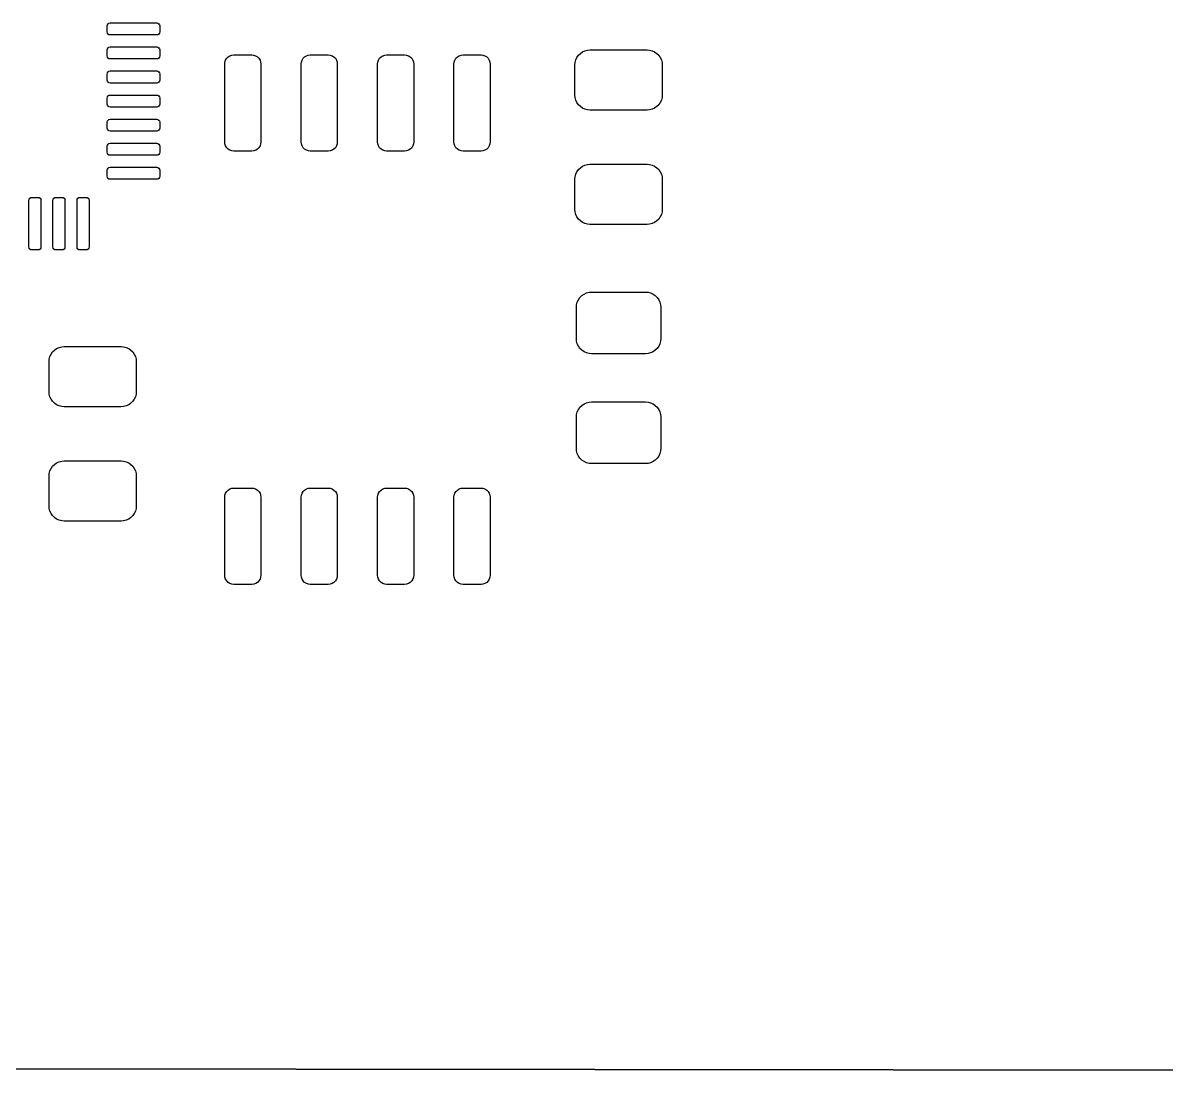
# Model space of a CAD drawing. Extents: x 90 to 164.6, y -92.6 to -55.
# Drawn here: x 126.6 to 145.6, y -92.52 to -75.1 of the extents above; entities that cross this region are included whole.
import ezdxf

# ---------------------------------------------------------------- set-up
doc = ezdxf.new("R2010")
doc.units = 0
doc.layers.add('BLACK', color=7, linetype='CONTINUOUS')

msp = doc.modelspace()

# ---------------------------------------------------------------- linework, layer by layer
at = {"layer": 'BLACK', "linetype": 'CONTINUOUS'}
for p, q in [((128, -75.15), (128.004, -75.1309)), ((128, -75.25), (128, -75.15)), ((128.004, -75.1309), (128.015, -75.1146)), ((128.015, -75.1146), (128.031, -75.1038)), ((128.031, -75.1038), (128.05, -75.1)), ((128.05, -75.1), (128.825, -75.1)), ((128.825, -75.1), (128.844, -75.1038)), ((128.844, -75.1038), (128.86, -75.1146)), ((128.86, -75.1146), (128.871, -75.1309)), ((128.871, -75.1309), (128.875, -75.15)), ((128.875, -75.15), (128.875, -75.25)), ((128.004, -75.2691), (128, -75.25)), ((128.015, -75.2854), (128.004, -75.2691)), ((128.031, -75.2962), (128.015, -75.2854)), ((128.05, -75.3), (128.031, -75.2962)), ((128.825, -75.3), (128.05, -75.3)), ((128.844, -75.2962), (128.825, -75.3)), ((128.86, -75.2854), (128.844, -75.2962)), ((128.871, -75.2691), (128.86, -75.2854)), ((128.875, -75.25), (128.871, -75.2691)), ((128, -75.55), (128.004, -75.5309)), ((128, -75.65), (128, -75.55)), ((128.004, -75.5309), (128.015, -75.5146)), ((128.015, -75.5146), (128.031, -75.5038)), ((128.031, -75.5038), (128.05, -75.5)), ((128.05, -75.5), (128.825, -75.5)), ((128.825, -75.5), (128.844, -75.5038)), ((128.844, -75.5038), (128.86, -75.5146)), ((128.86, -75.5146), (128.871, -75.5309)), ((128.871, -75.5309), (128.875, -75.55)), ((128.875, -75.55), (128.875, -75.65)), ((135.833, -75.6396), (135.865, -75.6082)), ((135.865, -75.6082), (135.901, -75.5828)), ((135.901, -75.5828), (135.942, -75.5643)), ((135.942, -75.5643), (135.985, -75.5533)), ((135.985, -75.5533), (136.025, -75.55)), ((136.025, -75.55), (136.975, -75.55)), ((136.975, -75.55), (137.015, -75.5533)), ((137.015, -75.5533), (137.058, -75.5643)), ((137.058, -75.5643), (137.099, -75.5828)), ((137.099, -75.5828), (137.135, -75.6082)), ((137.135, -75.6082), (137.167, -75.6396)), ((128.004, -75.6691), (128, -75.65)), ((128.015, -75.6854), (128.004, -75.6691)), ((128.031, -75.6962), (128.015, -75.6854)), ((128.05, -75.7), (128.031, -75.6962)), ((128.825, -75.7), (128.05, -75.7)), ((128.844, -75.6962), (128.825, -75.7)), ((128.86, -75.6854), (128.844, -75.6962)), ((128.871, -75.6691), (128.86, -75.6854)), ((128.875, -75.65), (128.871, -75.6691)), ((129.955, -75.7822), (129.958, -75.7517)), ((129.955, -77.0822), (129.955, -75.7822)), ((129.958, -75.7517), (129.969, -75.7188)), ((129.969, -75.7188), (129.987, -75.6892)), ((129.987, -75.6892), (130.012, -75.6646)), ((130.012, -75.6646), (130.041, -75.6463)), ((130.041, -75.6463), (130.074, -75.6353)), ((130.074, -75.6353), (130.105, -75.6322)), ((130.105, -75.6322), (130.405, -75.6322)), ((130.405, -75.6322), (130.435, -75.6353)), ((130.435, -75.6353), (130.468, -75.6462)), ((130.468, -75.6462), (130.498, -75.6645)), ((130.498, -75.6645), (130.523, -75.689)), ((130.523, -75.689), (130.541, -75.7185)), ((130.541, -75.7185), (130.552, -75.7515)), ((130.552, -75.7515), (130.555, -75.7822)), ((130.555, -75.7822), (130.555, -77.0822)), ((131.225, -75.7822), (131.228, -75.7517)), ((131.225, -77.0822), (131.225, -75.7822)), ((131.228, -75.7517), (131.239, -75.7188)), ((131.239, -75.7188), (131.257, -75.6892)), ((131.257, -75.6892), (131.282, -75.6646)), ((131.282, -75.6646), (131.311, -75.6463)), ((131.311, -75.6463), (131.344, -75.6353)), ((131.344, -75.6353), (131.375, -75.6322)), ((131.375, -75.6322), (131.675, -75.6322)), ((131.675, -75.6322), (131.705, -75.6353)), ((131.705, -75.6353), (131.738, -75.6462)), ((131.738, -75.6462), (131.768, -75.6645)), ((131.768, -75.6645), (131.793, -75.689)), ((131.793, -75.689), (131.811, -75.7185)), ((131.811, -75.7185), (131.822, -75.7515)), ((131.822, -75.7515), (131.825, -75.7822)), ((131.825, -75.7822), (131.825, -77.0822)), ((132.495, -75.7822), (132.498, -75.7517)), ((132.495, -77.0822), (132.495, -75.7822)), ((132.498, -75.7517), (132.509, -75.7188)), ((132.509, -75.7188), (132.527, -75.6892)), ((132.527, -75.6892), (132.552, -75.6646)), ((132.552, -75.6646), (132.581, -75.6463)), ((132.581, -75.6463), (132.614, -75.6353)), ((132.614, -75.6353), (132.645, -75.6322)), ((132.645, -75.6322), (132.945, -75.6322)), ((132.945, -75.6322), (132.975, -75.6353)), ((132.975, -75.6353), (133.008, -75.6462)), ((133.008, -75.6462), (133.038, -75.6645)), ((133.038, -75.6645), (133.063, -75.689)), ((133.063, -75.689), (133.081, -75.7185)), ((133.081, -75.7185), (133.092, -75.7515)), ((133.092, -75.7515), (133.095, -75.7822)), ((133.095, -75.7822), (133.095, -77.0822)), ((133.765, -75.7822), (133.768, -75.7517)), ((133.765, -77.0822), (133.765, -75.7822)), ((133.768, -75.7517), (133.779, -75.7188)), ((133.779, -75.7188), (133.797, -75.6892)), ((133.797, -75.6892), (133.822, -75.6646)), ((133.822, -75.6646), (133.851, -75.6463)), ((133.851, -75.6463), (133.884, -75.6353)), ((133.884, -75.6353), (133.915, -75.6322)), ((133.915, -75.6322), (134.215, -75.6322)), ((134.215, -75.6322), (134.245, -75.6353)), ((134.245, -75.6353), (134.278, -75.6462)), ((134.278, -75.6462), (134.308, -75.6645)), ((134.308, -75.6645), (134.333, -75.689)), ((134.333, -75.689), (134.351, -75.7185)), ((134.351, -75.7185), (134.362, -75.7515)), ((134.362, -75.7515), (134.365, -75.7822)), ((134.365, -75.7822), (134.365, -77.0822)), ((135.775, -75.8), (135.778, -75.7596)), ((135.775, -76.3), (135.775, -75.8)), ((135.778, -75.7596), (135.789, -75.7165)), ((135.789, -75.7165), (135.808, -75.6761)), ((135.808, -75.6761), (135.833, -75.6396)), ((137.167, -75.6396), (137.192, -75.6761)), ((137.192, -75.6761), (137.211, -75.7165)), ((137.211, -75.7165), (137.222, -75.7596)), ((137.222, -75.7596), (137.225, -75.8)), ((137.225, -75.8), (137.225, -76.3)), ((128, -75.95), (128.004, -75.9309)), ((128, -76.05), (128, -75.95)), ((128.004, -75.9309), (128.015, -75.9146)), ((128.015, -75.9146), (128.031, -75.9038)), ((128.031, -75.9038), (128.05, -75.9)), ((128.05, -75.9), (128.825, -75.9)), ((128.825, -75.9), (128.844, -75.9038)), ((128.844, -75.9038), (128.86, -75.9146)), ((128.86, -75.9146), (128.871, -75.9309)), ((128.871, -75.9309), (128.875, -75.95)), ((128.875, -75.95), (128.875, -76.05)), ((128.004, -76.0691), (128, -76.05)), ((128.015, -76.0854), (128.004, -76.0691)), ((128.031, -76.0962), (128.015, -76.0854)), ((128.05, -76.1), (128.031, -76.0962)), ((128.825, -76.1), (128.05, -76.1)), ((128.844, -76.0962), (128.825, -76.1)), ((128.86, -76.0854), (128.844, -76.0962)), ((128.871, -76.0691), (128.86, -76.0854)), ((128.875, -76.05), (128.871, -76.0691)), ((128, -76.35), (128.004, -76.3309)), ((128, -76.45), (128, -76.35)), ((128.004, -76.3309), (128.015, -76.3146)), ((128.015, -76.3146), (128.031, -76.3038)), ((128.031, -76.3038), (128.05, -76.3)), ((128.05, -76.3), (128.825, -76.3)), ((128.825, -76.3), (128.844, -76.3038)), ((128.844, -76.3038), (128.86, -76.3146)), ((128.86, -76.3146), (128.871, -76.3309)), ((128.871, -76.3309), (128.875, -76.35)), ((128.875, -76.35), (128.875, -76.45)), ((135.778, -76.3404), (135.775, -76.3)), ((135.789, -76.3835), (135.778, -76.3404)), ((137.222, -76.3404), (137.211, -76.3835)), ((137.225, -76.3), (137.222, -76.3404)), ((128.004, -76.4691), (128, -76.45)), ((128.015, -76.4854), (128.004, -76.4691)), ((128.031, -76.4962), (128.015, -76.4854)), ((128.05, -76.5), (128.031, -76.4962)), ((128.825, -76.5), (128.05, -76.5)), ((128.844, -76.4962), (128.825, -76.5)), ((128.86, -76.4854), (128.844, -76.4962)), ((128.871, -76.4691), (128.86, -76.4854)), ((128.875, -76.45), (128.871, -76.4691)), ((135.808, -76.4239), (135.789, -76.3835)), ((135.833, -76.4604), (135.808, -76.4239)), ((135.865, -76.4918), (135.833, -76.4604)), ((135.901, -76.5172), (135.865, -76.4918)), ((135.942, -76.5357), (135.901, -76.5172)), ((135.985, -76.5467), (135.942, -76.5357)), ((136.025, -76.55), (135.985, -76.5467)), ((136.975, -76.55), (136.025, -76.55)), ((137.015, -76.5467), (136.975, -76.55)), ((137.058, -76.5357), (137.015, -76.5467)), ((137.099, -76.5172), (137.058, -76.5357)), ((137.135, -76.4918), (137.099, -76.5172)), ((137.167, -76.4604), (137.135, -76.4918)), ((137.192, -76.4239), (137.167, -76.4604)), ((137.211, -76.3835), (137.192, -76.4239)), ((128, -76.75), (128.004, -76.7309)), ((128, -76.85), (128, -76.75)), ((128.004, -76.7309), (128.015, -76.7146)), ((128.015, -76.7146), (128.031, -76.7038)), ((128.031, -76.7038), (128.05, -76.7)), ((128.05, -76.7), (128.825, -76.7)), ((128.825, -76.7), (128.844, -76.7038)), ((128.844, -76.7038), (128.86, -76.7146)), ((128.86, -76.7146), (128.871, -76.7309)), ((128.871, -76.7309), (128.875, -76.75)), ((128.875, -76.75), (128.875, -76.85)), ((128.004, -76.8691), (128, -76.85)), ((128.015, -76.8854), (128.004, -76.8691)), ((128.031, -76.8962), (128.015, -76.8854)), ((128.05, -76.9), (128.031, -76.8962)), ((128.825, -76.9), (128.05, -76.9)), ((128.844, -76.8962), (128.825, -76.9)), ((128.86, -76.8854), (128.844, -76.8962)), ((128.871, -76.8691), (128.86, -76.8854)), ((128.875, -76.85), (128.871, -76.8691)), ((128, -77.15), (128.004, -77.1309)), ((128.004, -77.1309), (128.015, -77.1146)), ((128.015, -77.1146), (128.031, -77.1038)), ((128.031, -77.1038), (128.05, -77.1)), ((128.05, -77.1), (128.825, -77.1)), ((128.825, -77.1), (128.844, -77.1038)), ((128.844, -77.1038), (128.86, -77.1146)), ((128.86, -77.1146), (128.871, -77.1309)), ((128.871, -77.1309), (128.875, -77.15)), ((129.958, -77.1128), (129.955, -77.0822)), ((129.969, -77.1458), (129.958, -77.1128)), ((130.552, -77.1126), (130.541, -77.1456)), ((130.555, -77.0822), (130.552, -77.1126)), ((131.228, -77.1128), (131.225, -77.0822)), ((131.239, -77.1458), (131.228, -77.1128)), ((131.822, -77.1126), (131.811, -77.1456)), ((131.825, -77.0822), (131.822, -77.1126)), ((132.498, -77.1128), (132.495, -77.0822)), ((132.509, -77.1458), (132.498, -77.1128)), ((133.092, -77.1126), (133.081, -77.1456)), ((133.095, -77.0822), (133.092, -77.1126)), ((133.768, -77.1128), (133.765, -77.0822)), ((133.779, -77.1458), (133.768, -77.1128)), ((134.362, -77.1126), (134.351, -77.1456)), ((134.365, -77.0822), (134.362, -77.1126)), ((128, -77.25), (128, -77.15)), ((128.004, -77.2691), (128, -77.25)), ((128.015, -77.2854), (128.004, -77.2691)), ((128.031, -77.2962), (128.015, -77.2854)), ((128.05, -77.3), (128.031, -77.2962)), ((128.825, -77.3), (128.05, -77.3)), ((128.844, -77.2962), (128.825, -77.3)), ((128.86, -77.2854), (128.844, -77.2962)), ((128.871, -77.2691), (128.86, -77.2854)), ((128.875, -77.25), (128.871, -77.2691)), ((128.875, -77.15), (128.875, -77.25)), ((129.987, -77.1753), (129.969, -77.1458)), ((130.012, -77.1999), (129.987, -77.1753)), ((130.042, -77.2181), (130.012, -77.1999)), ((130.075, -77.2291), (130.042, -77.2181)), ((130.105, -77.2322), (130.075, -77.2291)), ((130.405, -77.2322), (130.105, -77.2322)), ((130.436, -77.229), (130.405, -77.2322)), ((130.469, -77.218), (130.436, -77.229)), ((130.498, -77.1997), (130.469, -77.218)), ((130.523, -77.1751), (130.498, -77.1997)), ((130.541, -77.1456), (130.523, -77.1751)), ((131.257, -77.1753), (131.239, -77.1458)), ((131.282, -77.1999), (131.257, -77.1753)), ((131.312, -77.2181), (131.282, -77.1999)), ((131.345, -77.2291), (131.312, -77.2181)), ((131.375, -77.2322), (131.345, -77.2291)), ((131.675, -77.2322), (131.375, -77.2322)), ((131.706, -77.229), (131.675, -77.2322)), ((131.739, -77.218), (131.706, -77.229)), ((131.768, -77.1997), (131.739, -77.218)), ((131.793, -77.1751), (131.768, -77.1997)), ((131.811, -77.1456), (131.793, -77.1751)), ((132.527, -77.1753), (132.509, -77.1458)), ((132.552, -77.1999), (132.527, -77.1753)), ((132.582, -77.2181), (132.552, -77.1999)), ((132.615, -77.2291), (132.582, -77.2181)), ((132.645, -77.2322), (132.615, -77.2291)), ((132.945, -77.2322), (132.645, -77.2322)), ((132.976, -77.229), (132.945, -77.2322)), ((133.009, -77.218), (132.976, -77.229)), ((133.038, -77.1997), (133.009, -77.218)), ((133.063, -77.1751), (133.038, -77.1997)), ((133.081, -77.1456), (133.063, -77.1751)), ((133.797, -77.1753), (133.779, -77.1458)), ((133.822, -77.1999), (133.797, -77.1753)), ((133.852, -77.2181), (133.822, -77.1999)), ((133.885, -77.2291), (133.852, -77.2181)), ((133.915, -77.2322), (133.885, -77.2291)), ((134.215, -77.2322), (133.915, -77.2322)), ((134.246, -77.229), (134.215, -77.2322)), ((134.279, -77.218), (134.246, -77.229)), ((134.308, -77.1997), (134.279, -77.218)), ((134.333, -77.1751), (134.308, -77.1997)), ((134.351, -77.1456), (134.333, -77.1751)), ((128.004, -77.5309), (128.015, -77.5146)), ((128.015, -77.5146), (128.031, -77.5038)), ((128.031, -77.5038), (128.05, -77.5)), ((128.05, -77.5), (128.825, -77.5)), ((128.825, -77.5), (128.844, -77.5038)), ((128.844, -77.5038), (128.86, -77.5146)), ((128.86, -77.5146), (128.871, -77.5309)), ((135.833, -77.5396), (135.865, -77.5082)), ((135.865, -77.5082), (135.901, -77.4828)), ((135.901, -77.4828), (135.942, -77.4643)), ((135.942, -77.4643), (135.985, -77.4533)), ((135.985, -77.4533), (136.025, -77.45)), ((136.025, -77.45), (136.975, -77.45)), ((136.975, -77.45), (137.015, -77.4533)), ((137.015, -77.4533), (137.058, -77.4643)), ((137.058, -77.4643), (137.099, -77.4828)), ((137.099, -77.4828), (137.135, -77.5082)), ((137.135, -77.5082), (137.167, -77.5396)), ((128, -77.55), (128.004, -77.5309)), ((128, -77.65), (128, -77.55)), ((128.004, -77.6691), (128, -77.65)), ((128.015, -77.6854), (128.004, -77.6691)), ((128.031, -77.6962), (128.015, -77.6854)), ((128.05, -77.7), (128.031, -77.6962)), ((128.825, -77.7), (128.05, -77.7)), ((128.844, -77.6962), (128.825, -77.7)), ((128.86, -77.6854), (128.844, -77.6962)), ((128.871, -77.6691), (128.86, -77.6854)), ((128.871, -77.5309), (128.875, -77.55)), ((128.875, -77.65), (128.871, -77.6691)), ((128.875, -77.55), (128.875, -77.65)), ((135.775, -77.7), (135.778, -77.6596)), ((135.775, -78.2), (135.775, -77.7)), ((135.778, -77.6596), (135.789, -77.6165)), ((135.789, -77.6165), (135.808, -77.5761)), ((135.808, -77.5761), (135.833, -77.5396)), ((137.167, -77.5396), (137.192, -77.5761)), ((137.192, -77.5761), (137.211, -77.6165)), ((137.211, -77.6165), (137.222, -77.6596)), ((137.222, -77.6596), (137.225, -77.7)), ((137.225, -77.7), (137.225, -78.2)), ((126.7, -78.05), (126.704, -78.0309)), ((126.7, -78.825), (126.7, -78.05)), ((126.704, -78.0309), (126.715, -78.0146)), ((126.715, -78.0146), (126.731, -78.0038)), ((126.731, -78.0038), (126.75, -78)), ((126.75, -78), (126.85, -78)), ((126.85, -78), (126.869, -78.0038)), ((126.869, -78.0038), (126.885, -78.0146)), ((126.885, -78.0146), (126.896, -78.0309)), ((126.896, -78.0309), (126.9, -78.05)), ((126.9, -78.05), (126.9, -78.825)), ((127.1, -78.05), (127.104, -78.0309)), ((127.1, -78.825), (127.1, -78.05)), ((127.104, -78.0309), (127.115, -78.0146)), ((127.115, -78.0146), (127.131, -78.0038)), ((127.131, -78.0038), (127.15, -78)), ((127.15, -78), (127.25, -78)), ((127.25, -78), (127.269, -78.0038)), ((127.269, -78.0038), (127.285, -78.0146)), ((127.285, -78.0146), (127.296, -78.0309)), ((127.296, -78.0309), (127.3, -78.05)), ((127.3, -78.05), (127.3, -78.825)), ((127.5, -78.05), (127.504, -78.0309)), ((127.5, -78.825), (127.5, -78.05)), ((127.504, -78.0309), (127.515, -78.0146)), ((127.515, -78.0146), (127.531, -78.0038)), ((127.531, -78.0038), (127.55, -78)), ((127.55, -78), (127.65, -78)), ((127.65, -78), (127.669, -78.0038)), ((127.669, -78.0038), (127.685, -78.0146)), ((127.685, -78.0146), (127.696, -78.0309)), ((127.696, -78.0309), (127.7, -78.05)), ((127.7, -78.05), (127.7, -78.825)), ((135.778, -78.2404), (135.775, -78.2)), ((135.789, -78.2835), (135.778, -78.2404)), ((137.222, -78.2404), (137.211, -78.2835)), ((137.225, -78.2), (137.222, -78.2404)), ((135.808, -78.3239), (135.789, -78.2835)), ((135.833, -78.3604), (135.808, -78.3239)), ((135.865, -78.3918), (135.833, -78.3604)), ((135.901, -78.4172), (135.865, -78.3918)), ((135.942, -78.4357), (135.901, -78.4172)), ((135.985, -78.4467), (135.942, -78.4357)), ((136.025, -78.45), (135.985, -78.4467)), ((136.975, -78.45), (136.025, -78.45)), ((137.015, -78.4467), (136.975, -78.45)), ((137.058, -78.4357), (137.015, -78.4467)), ((137.099, -78.4172), (137.058, -78.4357)), ((137.135, -78.3918), (137.099, -78.4172)), ((137.167, -78.3604), (137.135, -78.3918)), ((137.192, -78.3239), (137.167, -78.3604)), ((137.211, -78.2835), (137.192, -78.3239)), ((126.704, -78.8441), (126.7, -78.825)), ((126.715, -78.8604), (126.704, -78.8441)), ((126.896, -78.8441), (126.885, -78.8604)), ((126.9, -78.825), (126.896, -78.8441)), ((127.104, -78.8441), (127.1, -78.825)), ((127.115, -78.8604), (127.104, -78.8441)), ((127.296, -78.8441), (127.285, -78.8604)), ((127.3, -78.825), (127.296, -78.8441)), ((127.504, -78.8441), (127.5, -78.825)), ((127.515, -78.8604), (127.504, -78.8441)), ((127.696, -78.8441), (127.685, -78.8604)), ((127.7, -78.825), (127.696, -78.8441)), ((126.731, -78.8712), (126.715, -78.8604)), ((126.75, -78.875), (126.731, -78.8712)), ((126.85, -78.875), (126.75, -78.875)), ((126.869, -78.8712), (126.85, -78.875)), ((126.885, -78.8604), (126.869, -78.8712)), ((127.131, -78.8712), (127.115, -78.8604)), ((127.15, -78.875), (127.131, -78.8712)), ((127.25, -78.875), (127.15, -78.875)), ((127.269, -78.8712), (127.25, -78.875)), ((127.285, -78.8604), (127.269, -78.8712)), ((127.531, -78.8712), (127.515, -78.8604)), ((127.55, -78.875), (127.531, -78.8712)), ((127.65, -78.875), (127.55, -78.875)), ((127.669, -78.8712), (127.65, -78.875)), ((127.685, -78.8604), (127.669, -78.8712)), ((135.89, -79.6332), (135.926, -79.6078)), ((135.926, -79.6078), (135.967, -79.5893)), ((135.967, -79.5893), (136.01, -79.5783)), ((136.01, -79.5783), (136.05, -79.575)), ((136.05, -79.575), (136.95, -79.575)), ((136.95, -79.575), (136.99, -79.5783)), ((136.99, -79.5783), (137.033, -79.5893)), ((137.033, -79.5893), (137.074, -79.6078)), ((137.074, -79.6078), (137.11, -79.6332)), ((135.8, -79.825), (135.803, -79.7846)), ((135.803, -79.7846), (135.814, -79.7415)), ((135.814, -79.7415), (135.833, -79.7011)), ((135.833, -79.7011), (135.858, -79.6646)), ((135.858, -79.6646), (135.89, -79.6332)), ((137.11, -79.6332), (137.142, -79.6646)), ((137.142, -79.6646), (137.167, -79.7011)), ((137.167, -79.7011), (137.186, -79.7415)), ((137.186, -79.7415), (137.197, -79.7846)), ((137.197, -79.7846), (137.2, -79.825)), ((135.8, -80.35), (135.8, -79.825)), ((137.2, -79.825), (137.2, -80.35)), ((135.803, -80.3904), (135.8, -80.35)), ((137.2, -80.35), (137.197, -80.3904)), ((127.093, -80.5693), (127.125, -80.5379)), ((127.125, -80.5379), (127.161, -80.5125)), ((127.161, -80.5125), (127.202, -80.494)), ((127.202, -80.494), (127.245, -80.483)), ((127.245, -80.483), (127.285, -80.4797)), ((127.285, -80.4797), (128.235, -80.4797)), ((128.235, -80.4797), (128.275, -80.483)), ((128.275, -80.483), (128.318, -80.494)), ((128.318, -80.494), (128.359, -80.5125)), ((128.359, -80.5125), (128.395, -80.5379)), ((128.395, -80.5379), (128.427, -80.5693)), ((135.814, -80.4335), (135.803, -80.3904)), ((135.833, -80.4739), (135.814, -80.4335)), ((135.858, -80.5104), (135.833, -80.4739)), ((135.89, -80.5418), (135.858, -80.5104)), ((135.926, -80.5672), (135.89, -80.5418)), ((137.11, -80.5418), (137.074, -80.5672)), ((137.142, -80.5104), (137.11, -80.5418)), ((137.167, -80.4739), (137.142, -80.5104)), ((137.186, -80.4335), (137.167, -80.4739)), ((137.197, -80.3904), (137.186, -80.4335)), ((127.035, -80.7297), (127.038, -80.6893)), ((127.035, -81.2297), (127.035, -80.7297)), ((127.038, -80.6893), (127.049, -80.6462)), ((127.049, -80.6462), (127.068, -80.6058)), ((127.068, -80.6058), (127.093, -80.5693)), ((128.427, -80.5693), (128.452, -80.6058)), ((128.452, -80.6058), (128.471, -80.6462)), ((128.471, -80.6462), (128.482, -80.6893)), ((128.482, -80.6893), (128.485, -80.7297)), ((128.485, -80.7297), (128.485, -81.2297)), ((135.967, -80.5857), (135.926, -80.5672)), ((136.01, -80.5967), (135.967, -80.5857)), ((136.05, -80.6), (136.01, -80.5967)), ((136.95, -80.6), (136.05, -80.6)), ((136.99, -80.5967), (136.95, -80.6)), ((137.033, -80.5857), (136.99, -80.5967)), ((137.074, -80.5672), (137.033, -80.5857)), ((127.038, -81.2701), (127.035, -81.2297)), ((127.049, -81.3131), (127.038, -81.2701)), ((127.068, -81.3535), (127.049, -81.3131)), ((128.471, -81.3131), (128.452, -81.3535)), ((128.482, -81.2701), (128.471, -81.3131)), ((128.485, -81.2297), (128.482, -81.2701)), ((127.093, -81.39), (127.068, -81.3535)), ((127.125, -81.4215), (127.093, -81.39)), ((127.161, -81.4468), (127.125, -81.4215)), ((127.202, -81.4653), (127.161, -81.4468)), ((127.245, -81.4764), (127.202, -81.4653)), ((127.285, -81.4797), (127.245, -81.4764)), ((128.235, -81.4797), (127.285, -81.4797)), ((128.275, -81.4764), (128.235, -81.4797)), ((128.318, -81.4653), (128.275, -81.4764)), ((128.359, -81.4468), (128.318, -81.4653)), ((128.395, -81.4215), (128.359, -81.4468)), ((128.427, -81.39), (128.395, -81.4215)), ((128.452, -81.3535), (128.427, -81.39)), ((135.833, -81.5261), (135.858, -81.4896)), ((135.858, -81.4896), (135.89, -81.4582)), ((135.89, -81.4582), (135.926, -81.4328)), ((135.926, -81.4328), (135.967, -81.4143)), ((135.967, -81.4143), (136.01, -81.4033)), ((136.01, -81.4033), (136.05, -81.4)), ((136.05, -81.4), (136.95, -81.4)), ((136.95, -81.4), (136.99, -81.4033)), ((136.99, -81.4033), (137.033, -81.4143)), ((137.033, -81.4143), (137.074, -81.4328)), ((137.074, -81.4328), (137.11, -81.4582)), ((137.11, -81.4582), (137.142, -81.4896)), ((137.142, -81.4896), (137.167, -81.5261)), ((135.8, -81.65), (135.803, -81.6096)), ((135.8, -82.175), (135.8, -81.65)), ((135.803, -81.6096), (135.814, -81.5665)), ((135.814, -81.5665), (135.833, -81.5261)), ((137.167, -81.5261), (137.186, -81.5665)), ((137.186, -81.5665), (137.197, -81.6096)), ((137.197, -81.6096), (137.2, -81.65)), ((137.2, -81.65), (137.2, -82.175)), ((135.803, -82.2154), (135.8, -82.175)), ((135.814, -82.2585), (135.803, -82.2154)), ((135.833, -82.2989), (135.814, -82.2585)), ((137.186, -82.2585), (137.167, -82.2989)), ((137.197, -82.2154), (137.186, -82.2585)), ((137.2, -82.175), (137.197, -82.2154)), ((127.093, -82.4693), (127.125, -82.4379)), ((127.125, -82.4379), (127.161, -82.4125)), ((127.161, -82.4125), (127.202, -82.394)), ((127.202, -82.394), (127.245, -82.383)), ((127.245, -82.383), (127.285, -82.3797)), ((127.285, -82.3797), (128.235, -82.3797)), ((128.235, -82.3797), (128.275, -82.383)), ((128.275, -82.383), (128.318, -82.394)), ((128.318, -82.394), (128.359, -82.4125)), ((128.359, -82.4125), (128.395, -82.4379)), ((128.395, -82.4379), (128.427, -82.4693)), ((135.858, -82.3354), (135.833, -82.2989)), ((135.89, -82.3668), (135.858, -82.3354)), ((135.926, -82.3922), (135.89, -82.3668)), ((135.967, -82.4107), (135.926, -82.3922)), ((136.01, -82.4217), (135.967, -82.4107)), ((136.05, -82.425), (136.01, -82.4217)), ((136.95, -82.425), (136.05, -82.425)), ((136.99, -82.4217), (136.95, -82.425)), ((137.033, -82.4107), (136.99, -82.4217)), ((137.074, -82.3922), (137.033, -82.4107)), ((137.11, -82.3668), (137.074, -82.3922)), ((137.142, -82.3354), (137.11, -82.3668)), ((137.167, -82.2989), (137.142, -82.3354)), ((127.035, -82.6297), (127.038, -82.5893)), ((127.035, -83.1297), (127.035, -82.6297)), ((127.038, -82.5893), (127.049, -82.5462)), ((127.049, -82.5462), (127.068, -82.5058)), ((127.068, -82.5058), (127.093, -82.4693)), ((128.427, -82.4693), (128.452, -82.5058)), ((128.452, -82.5058), (128.471, -82.5462)), ((128.471, -82.5462), (128.482, -82.5893)), ((128.482, -82.5893), (128.485, -82.6297)), ((128.485, -82.6297), (128.485, -83.1297)), ((130.041, -82.8463), (130.074, -82.8353)), ((130.074, -82.8353), (130.105, -82.8322)), ((130.105, -82.8322), (130.405, -82.8322)), ((130.405, -82.8322), (130.435, -82.8353)), ((130.435, -82.8353), (130.468, -82.8462)), ((131.311, -82.8463), (131.344, -82.8353)), ((131.344, -82.8353), (131.375, -82.8322)), ((131.375, -82.8322), (131.675, -82.8322)), ((131.675, -82.8322), (131.705, -82.8353)), ((131.705, -82.8353), (131.738, -82.8462)), ((132.581, -82.8463), (132.614, -82.8353)), ((132.614, -82.8353), (132.645, -82.8322)), ((132.645, -82.8322), (132.945, -82.8322)), ((132.945, -82.8322), (132.975, -82.8353)), ((132.975, -82.8353), (133.008, -82.8462)), ((133.851, -82.8463), (133.884, -82.8353)), ((133.884, -82.8353), (133.915, -82.8322)), ((133.915, -82.8322), (134.215, -82.8322)), ((134.215, -82.8322), (134.245, -82.8353)), ((134.245, -82.8353), (134.278, -82.8462)), ((129.955, -82.9822), (129.958, -82.9517)), ((129.955, -84.2822), (129.955, -82.9822)), ((129.958, -82.9517), (129.969, -82.9188)), ((129.969, -82.9188), (129.987, -82.8892)), ((129.987, -82.8892), (130.012, -82.8646)), ((130.012, -82.8646), (130.041, -82.8463)), ((130.468, -82.8462), (130.498, -82.8645)), ((130.498, -82.8645), (130.523, -82.889)), ((130.523, -82.889), (130.541, -82.9185)), ((130.541, -82.9185), (130.552, -82.9515)), ((130.552, -82.9515), (130.555, -82.9822)), ((130.555, -82.9822), (130.555, -84.2822)), ((131.225, -82.9822), (131.228, -82.9517)), ((131.225, -84.2822), (131.225, -82.9822)), ((131.228, -82.9517), (131.239, -82.9188)), ((131.239, -82.9188), (131.257, -82.8892)), ((131.257, -82.8892), (131.282, -82.8646)), ((131.282, -82.8646), (131.311, -82.8463)), ((131.738, -82.8462), (131.768, -82.8645)), ((131.768, -82.8645), (131.793, -82.889)), ((131.793, -82.889), (131.811, -82.9185)), ((131.811, -82.9185), (131.822, -82.9515)), ((131.822, -82.9515), (131.825, -82.9822)), ((131.825, -82.9822), (131.825, -84.2822)), ((132.495, -82.9822), (132.498, -82.9517)), ((132.495, -84.2822), (132.495, -82.9822)), ((132.498, -82.9517), (132.509, -82.9188)), ((132.509, -82.9188), (132.527, -82.8892)), ((132.527, -82.8892), (132.552, -82.8646)), ((132.552, -82.8646), (132.581, -82.8463)), ((133.008, -82.8462), (133.038, -82.8645)), ((133.038, -82.8645), (133.063, -82.889)), ((133.063, -82.889), (133.081, -82.9185)), ((133.081, -82.9185), (133.092, -82.9515)), ((133.092, -82.9515), (133.095, -82.9822)), ((133.095, -82.9822), (133.095, -84.2822)), ((133.765, -82.9822), (133.768, -82.9517)), ((133.765, -84.2822), (133.765, -82.9822)), ((133.768, -82.9517), (133.779, -82.9188)), ((133.779, -82.9188), (133.797, -82.8892)), ((133.797, -82.8892), (133.822, -82.8646)), ((133.822, -82.8646), (133.851, -82.8463)), ((134.278, -82.8462), (134.308, -82.8645)), ((134.308, -82.8645), (134.333, -82.889)), ((134.333, -82.889), (134.351, -82.9185)), ((134.351, -82.9185), (134.362, -82.9515)), ((134.362, -82.9515), (134.365, -82.9822)), ((134.365, -82.9822), (134.365, -84.2822)), ((127.038, -83.1701), (127.035, -83.1297)), ((127.049, -83.2131), (127.038, -83.1701)), ((127.068, -83.2535), (127.049, -83.2131)), ((128.471, -83.2131), (128.452, -83.2535)), ((128.482, -83.1701), (128.471, -83.2131)), ((128.485, -83.1297), (128.482, -83.1701)), ((127.093, -83.29), (127.068, -83.2535)), ((127.125, -83.3215), (127.093, -83.29)), ((127.161, -83.3468), (127.125, -83.3215)), ((127.202, -83.3653), (127.161, -83.3468)), ((127.245, -83.3764), (127.202, -83.3653)), ((127.285, -83.3797), (127.245, -83.3764)), ((128.235, -83.3797), (127.285, -83.3797)), ((128.275, -83.3764), (128.235, -83.3797)), ((128.318, -83.3653), (128.275, -83.3764)), ((128.359, -83.3468), (128.318, -83.3653)), ((128.395, -83.3215), (128.359, -83.3468)), ((128.427, -83.29), (128.395, -83.3215)), ((128.452, -83.2535), (128.427, -83.29)), ((129.958, -84.3128), (129.955, -84.2822)), ((129.969, -84.3458), (129.958, -84.3128)), ((129.987, -84.3753), (129.969, -84.3458)), ((130.541, -84.3456), (130.523, -84.3751)), ((130.552, -84.3126), (130.541, -84.3456)), ((130.555, -84.2822), (130.552, -84.3126)), ((131.228, -84.3128), (131.225, -84.2822)), ((131.239, -84.3458), (131.228, -84.3128)), ((131.257, -84.3753), (131.239, -84.3458)), ((131.811, -84.3456), (131.793, -84.3751)), ((131.822, -84.3126), (131.811, -84.3456)), ((131.825, -84.2822), (131.822, -84.3126)), ((132.498, -84.3128), (132.495, -84.2822)), ((132.509, -84.3458), (132.498, -84.3128)), ((132.527, -84.3753), (132.509, -84.3458)), ((133.081, -84.3456), (133.063, -84.3751)), ((133.092, -84.3126), (133.081, -84.3456)), ((133.095, -84.2822), (133.092, -84.3126)), ((133.768, -84.3128), (133.765, -84.2822)), ((133.779, -84.3458), (133.768, -84.3128)), ((133.797, -84.3753), (133.779, -84.3458)), ((134.351, -84.3456), (134.333, -84.3751)), ((134.362, -84.3126), (134.351, -84.3456)), ((134.365, -84.2822), (134.362, -84.3126)), ((130.012, -84.3999), (129.987, -84.3753)), ((130.042, -84.4181), (130.012, -84.3999)), ((130.075, -84.429), (130.042, -84.4181)), ((130.105, -84.4322), (130.075, -84.429)), ((130.405, -84.4322), (130.105, -84.4322)), ((130.436, -84.429), (130.405, -84.4322)), ((130.469, -84.418), (130.436, -84.429)), ((130.498, -84.3997), (130.469, -84.418)), ((130.523, -84.3751), (130.498, -84.3997)), ((131.282, -84.3999), (131.257, -84.3753)), ((131.312, -84.4181), (131.282, -84.3999)), ((131.345, -84.429), (131.312, -84.4181)), ((131.375, -84.4322), (131.345, -84.429)), ((131.675, -84.4322), (131.375, -84.4322)), ((131.706, -84.429), (131.675, -84.4322)), ((131.739, -84.418), (131.706, -84.429)), ((131.768, -84.3997), (131.739, -84.418)), ((131.793, -84.3751), (131.768, -84.3997)), ((132.552, -84.3999), (132.527, -84.3753)), ((132.582, -84.4181), (132.552, -84.3999)), ((132.615, -84.429), (132.582, -84.4181)), ((132.645, -84.4322), (132.615, -84.429)), ((132.945, -84.4322), (132.645, -84.4322)), ((132.976, -84.429), (132.945, -84.4322)), ((133.009, -84.418), (132.976, -84.429)), ((133.038, -84.3997), (133.009, -84.418)), ((133.063, -84.3751), (133.038, -84.3997)), ((133.822, -84.3999), (133.797, -84.3753)), ((133.852, -84.4181), (133.822, -84.3999)), ((133.885, -84.429), (133.852, -84.4181)), ((133.915, -84.4322), (133.885, -84.429)), ((134.215, -84.4322), (133.915, -84.4322)), ((134.246, -84.429), (134.215, -84.4322)), ((134.279, -84.418), (134.246, -84.429)), ((134.308, -84.3997), (134.279, -84.418)), ((134.333, -84.3751), (134.308, -84.3997)), ((92.45, -92.445), (156.466, -92.5126)), ((156.468, -92.5226), (92.45, -92.455))]:
    msp.add_line(p, q, dxfattribs=at)

doc.saveas('drawing.dxf')
